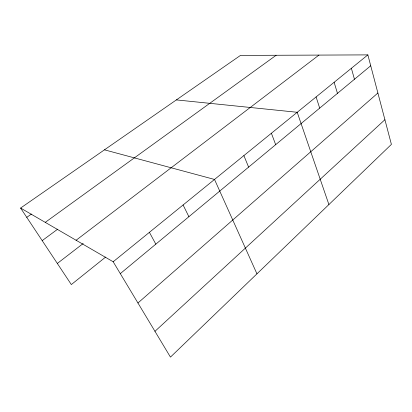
<?xml version="1.0" encoding="UTF-8"?>
<svg xmlns="http://www.w3.org/2000/svg" width="412" height="412" viewBox="0 0 412 412"><rect width="100%" height="100%" fill="white"/><g stroke="black" fill="none" stroke-linecap="round" stroke-linejoin="round"><path stroke-width="0.62" d="M154.963 331.32L384.906 119.701M137.948 302.995L377.886 93.004M120.304 273.63L370.723 65.771M113.176 261.764L367.864 54.889L391.4 144.385L170.455 357.111L113.176 261.764L20.6 208.055L240.474 55.404L367.864 54.889M105.647 257.062L71.328 284.568L20.6 208.055M57.33 263.453L83.198 243.507M76.102 240.253L318.945 55.09M42.194 240.623L57.711 229.16M45.263 222.362L276.164 55.26M26.759 217.351L31.425 214.049M176.377 99.905L297.207 112.28L328.905 204.553M104.468 149.829L214.518 179.447L256.949 273.831M149.407 232.337L155.824 244.146M183.098 204.965L188.892 216.697M243.883 155.592L248.616 167.128M271.39 133.251L275.674 144.669M316.097 96.938L319.691 108.129M334.132 82.287L337.464 93.375M351.369 68.284L354.459 79.269"/></g></svg>
